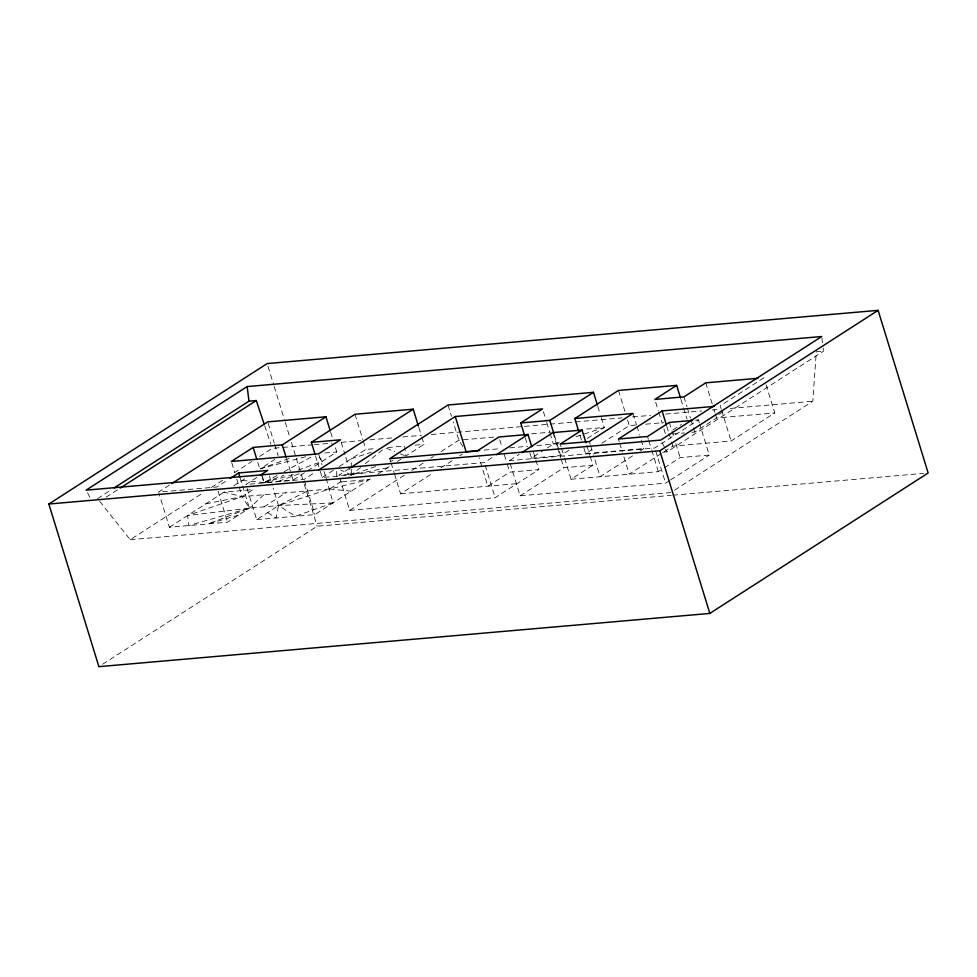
<?xml version="1.0" encoding="UTF-8"?>
<svg xmlns="http://www.w3.org/2000/svg" width="977" height="977" viewBox="0 0 977 977"><rect width="100%" height="100%" fill="white"/><g stroke="black" fill="none" stroke-linecap="round" stroke-linejoin="round"><path stroke-width="0.73" stroke-dasharray="4.88 3.66" d="M336.723 476.239L336.723 470.841M351.28 469.082L351.268 474.981L348.838 476.532M351.28 467.617L351.28 458.787L371.089 452.339M674.594 490.149L812.791 401.242L816.32 351.744L823.599 351.109L823.22 348.191M263.973 494.728L249.416 508.138L227.592 522.182L169.4 527.25L159.019 493.495M360.635 467.458L351.268 474.981L322.178 477.509L319.259 468.044M365.325 463.696L382.886 449.615M97.517 498.624L111.647 489.538M106.078 497.171L117.631 489.733M169.497 485.068L158.579 492.09L216.772 487.01L227.69 479.988M99.654 501.299L130.234 539.695L203.766 492.384M211.374 487.499L222.793 480.159M234.199 472.819L251.944 461.4M259.552 456.503L272.229 448.345L312.774 444.816M169.4 527.25L226.408 490.576M233.686 485.899L244.604 478.877M305.667 456.735L260.37 468.728L274.916 459.373M256.78 477.46L245.862 484.482L304.055 479.414L314.973 472.392M326.11 478.205L333.059 502.874L278.518 505.597L249.416 508.138L188.793 525.553L187.596 515.538L242.162 496.621L253.08 489.599L223.977 492.139L242.162 496.621L329.432 489.025L369.453 479.463L340.35 482.003M242.174 480.428L263.985 482.577L293.088 480.049L336.747 451.96L335.013 446.33M263.961 506.868L285.797 492.823M247.108 488.537L256.682 519.642L278.518 505.597L307.621 490.918M322.178 477.509L335.514 468.923M339.153 466.591L365.838 449.42L376.279 448.516M349.009 468.691L338.86 475.225L484.323 462.548L492.811 457.089M267.6 512.62L276.076 517.957L278.518 505.597L329.432 489.025L343.989 479.658M256.682 519.642L314.863 514.574L373.08 477.118M377.94 474.004L391.276 465.418M397.346 461.523L400.985 459.178M421.856 437.317L424.03 444.352L405.834 456.051L404.625 446.037L385.231 447.735L394.842 451.618M102.683 664.201L317.195 526.212L671.309 495.351M339.715 478.034L349.668 510.385L404.246 475.274M411.867 470.377L423.285 463.025M430.906 458.128L433.446 456.491M441.054 451.594L458.824 440.163L495.192 437M394.537 474.114L400.594 493.812L433.348 472.746M440.896 467.885L452.241 460.582M459.788 455.722L462.316 454.11M669.33 480.745L665.593 483.151L520.13 495.827L509.31 460.668L519.288 454.244M535.885 460.155L538.803 469.619L509.713 472.16L487.877 486.204L479.145 457.798M529.876 452.705L531.537 458.115L542.455 451.093M547.303 447.967L553.373 444.071L560.444 441.763M349.668 510.385L495.144 497.708L538.803 469.619M531.537 458.115L560.627 455.575L570.336 449.335M587.311 438.417L604.299 427.486L600.403 414.834M520.13 495.827L563.79 467.739L592.88 465.211L590.279 456.772M583.892 448.077L585.614 453.694L594.346 448.077M601.832 443.265L629.286 425.606L638.237 424.824M564.559 458.152L571.044 479.255L592.88 465.211M632.583 455.856L600.147 476.715L593.65 455.624M640.057 451.032L643.806 448.626L639.911 435.974M672.909 429.904L681.409 424.445M699.3 422.723L698.433 419.902L654.773 447.991L509.31 460.668M763.929 377.769L720.269 405.858L721.136 408.679M718.754 414.504L723.896 411.207M766.09 384.804L774.749 412.929L731.089 441.018L672.897 446.098L629.237 474.187L622.74 453.084M691.826 432.298L694.732 432.054L716.556 418.009L774.749 412.929M662.614 452.241L666.973 451.862L823.599 351.109M571.044 479.255L658.327 471.647L663.175 468.52M664.397 467.751L680.163 457.602L709.253 455.062L699.74 424.128M670.576 479.951L709.253 455.062M261.909 475.823L263.985 482.577L277.334 475.347M284.002 471.732L312.017 456.54M262.178 475.652L263.985 482.577L283.867 475.323M298.058 470.132L322.19 461.315L318.16 454.928M278.53 481.307L299.328 473.723M260.37 468.728L290.999 457.822M333.059 502.874L295.469 516.259L278.518 505.597L273.108 488.012M375.681 466.505L351.268 474.981L340.692 470.01M390.043 461.535L392.913 460.533M576.003 436.707L604.299 427.486L583.086 429.343M238.51 515.16L208.199 523.867L249.416 508.138L240.269 478.376M263.985 482.577L295.994 473.857M205.793 503.839L242.162 496.621L249.416 508.138L187.596 515.538M387.637 467.763L351.268 474.981L348.777 466.859M314.276 444.682L332.29 443.118M341.303 442.325L360.818 440.627M369.831 439.845L392.351 437.879M402.866 436.963L420.879 435.4M431.394 434.484L522.988 426.497M524.49 426.363L622.093 417.863M632.607 416.947L650.621 415.372M665.63 414.065L701.669 410.926M712.184 410.01L719.695 409.363M730.198 408.447L812.791 401.242M531.561 433.825L551.26 432.115M645.687 424.177L663.591 422.614M695.526 420.159L698.433 419.902M324.816 452.998L336.747 451.96M415.078 445.133L424.03 444.352M484.152 450.104L500.7 448.663M509.725 447.869L527.788 446.294M536.813 445.512L559.186 443.558M672.909 433.947L684.547 432.933M585.614 453.694L643.806 448.626M400.594 493.812L516.967 483.664M130.234 539.695L670.796 492.591M672.823 495.217L923.595 473.369M329.432 489.025L351.256 491.162M400.338 453.841L404.454 455.502M462.866 446.562L458.824 440.163L453.206 421.881M662.113 442.703L664.897 447.942M665.593 449.249L666.973 451.862M87.527 492.774L90.299 498.001M264.718 425.85L270.824 444.132M721.563 410.084L731.089 441.018M705.748 382.837L712.233 403.941M713.967 409.571L714.834 412.379M715.262 413.784L716.556 418.009M683.912 396.882L686.941 406.737M687.368 408.142L690.397 417.985M690.837 419.389L692.998 426.424M693.426 427.828L694.732 432.054M680.981 399.446L683.143 406.481M683.57 407.885L687.039 419.133M669.343 422.443L671.504 429.477M671.944 430.881L674.106 437.916M675.828 443.534L680.163 457.602M666.839 426.399L668.573 432.029M669.001 433.434L671.162 440.468M671.602 441.873L672.897 446.098M655.689 402.231L658.278 410.67M658.718 412.074L662.174 423.334M663.908 428.964L665.63 434.582M655.64 450.812L665.593 483.151M647.507 436.487L648.374 439.296M648.813 440.7L651.403 449.139M651.842 450.544L658.327 471.647M632.986 413.466L636.454 424.714M636.882 426.119L639.483 434.557M618.465 390.446L625.39 412.953M627.552 419.988L629.286 425.606M618.417 439.015L619.284 441.836M619.711 443.24L622.312 451.679M597.802 406.395L599.963 413.43M589.326 441.555L590.193 444.364M590.621 445.768L593.222 454.207M586.823 445.512L589.852 455.367M579.996 435.412L581.718 441.042M560.236 444.095L561.091 446.904M561.531 448.309L564.12 456.748M554.386 435.29L560.627 455.575M552.97 432.579L557.293 446.648M557.733 448.052L560.761 457.895M561.189 459.3L563.79 467.739M543.383 411.61L546.302 421.075M546.717 422.43L549.624 431.895M550.039 433.251L553.373 444.071M533.393 452.046L535.469 458.799M525.296 437.83L527.8 445.939M499.723 439.699L502.215 447.82M504.303 454.574L506.794 462.695M507.21 464.038L509.713 472.16M485.19 465.357L495.144 497.708M448.016 405.003L451.472 416.251M418.828 427.474L421.429 435.913M389.774 458.64L390.641 461.462M391.081 462.866L394.11 472.709M355.017 414.26L362.809 439.577M363.249 440.981L365.838 449.42M341.278 442.52L345.028 454.684M345.858 457.395L348.362 465.504M330.69 432.261L332.424 437.891M319.039 455.209L321.946 464.673M324.034 471.439L325.695 476.849M315.522 455.868L318.844 466.688M304.482 480.818L314.863 514.574M268.04 366.436L273.755 385.011M274.195 386.44L284.307 419.292M285.186 422.162L289.632 436.621M291.415 442.398L295.86 456.845M296.3 458.298L300.745 472.746M301.185 474.187L303.859 482.858M304.299 484.299L317.195 526.212M286.432 458.408L293.088 480.049M268.174 423.273L274.232 442.96M274.659 444.364L278.127 455.624M269.359 475.848L272.278 485.313M257.745 462.292L259.833 469.058M231.757 462.817L234.675 472.282M236.752 479.048L238.828 485.801M239.243 487.157L242.162 496.621M218.018 491.077L227.592 522.182M821.913 337.969L823.037 346.725"/><path stroke-width="1.47" d="M48.85 504.022L267.161 363.578L878.115 310.344L928.15 472.978L709.839 613.422L98.885 666.656L48.85 504.022L659.805 450.788L878.115 310.344M247.144 386.574L86.135 490.149L660.721 440.09L821.73 336.515L247.144 386.574L249.001 401.168L114.211 487.889M120.195 488.085L256.279 400.546L264.254 424.445M171.928 483.505L267.747 421.869L325.927 416.8L330.25 430.857M325.927 416.8L282.268 444.877L253.177 447.417L231.341 461.462L318.624 453.853L340.448 439.809L311.358 442.349L315.107 454.525M230.108 478.437L238.608 472.966L267.698 470.438L260.419 475.115M311.358 442.349L355.017 414.26L413.21 409.192L418.4 426.07M318.6 470.047L413.21 409.192M350.279 467.873L448.016 405.003L593.479 392.327L597.374 404.991M524.466 435.119L520.717 422.956L542.553 408.911L455.27 416.507L389.774 458.64L477.057 451.044L498.893 437L527.983 434.46L531.732 446.636M496.45 454.745L527.983 434.46M520.717 422.956L549.819 420.415L593.479 392.327M521.779 452.644L552.97 432.579L582.06 430.051L585.956 442.703M578.689 431.199L574.806 418.535L618.465 390.446L676.646 385.378L680.542 398.042M582.06 430.051L560.236 444.095L589.326 441.555L632.986 413.466L574.806 418.535M676.646 385.378L654.822 399.422L683.912 396.882L705.748 382.837L757.957 378.294M714.297 406.383L662.076 410.926L618.417 439.015L647.507 436.487L669.343 422.443L692.62 420.415M249.001 401.168L256.279 400.546M479.634 450.495L466.09 451.679L455.27 416.507M662.076 410.926L666.412 424.995M659.805 450.788L709.839 613.422M549.819 420.415L553.971 433.947M282.268 444.877L286.005 457.053M253.177 447.417L256.914 459.593M238.608 472.966L239.853 477.032"/></g></svg>
